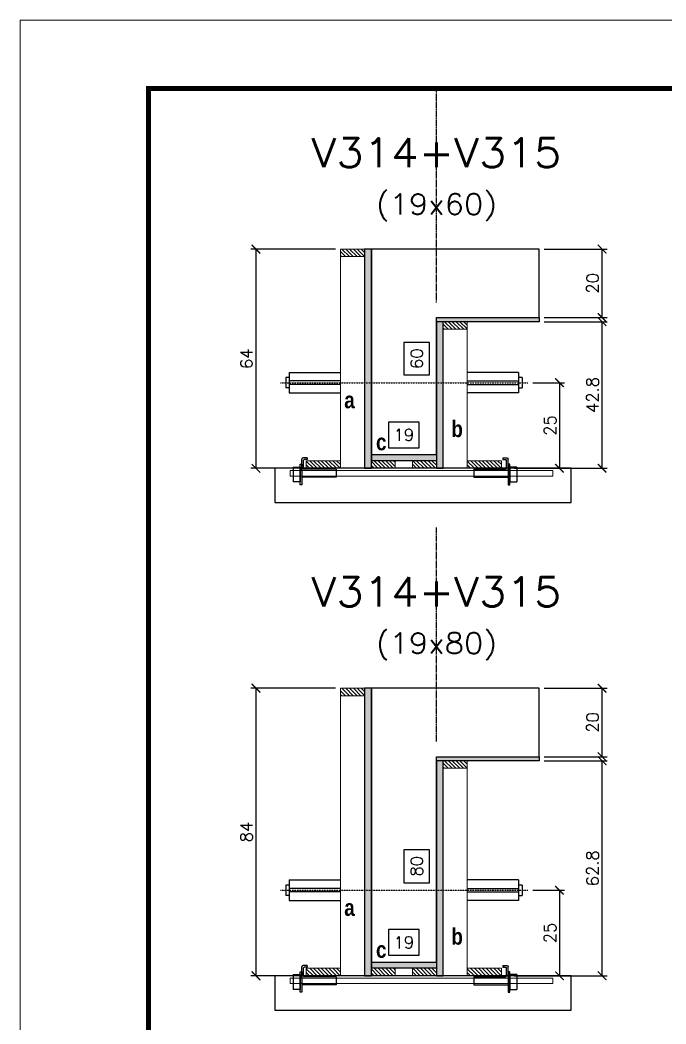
# Model space of a CAD drawing. Extents: x 137137 to 143418, y 10464 to 34486.
# Drawn here: x 138722 to 139099, y 24711 to 25297 of the extents above; entities that cross this region are included whole.
import ezdxf
from ezdxf.enums import TextEntityAlignment as Align

# ---------------------------------------------------------------- set-up
doc = ezdxf.new("R2010")
doc.units = 0
doc.linetypes.add('DASHED', pattern=[0.75, 0.5, -0.25])
doc.linetypes.add('HIDDEN', pattern=[0.375, 0.25, -0.125])
for name, color, linetype in [('barrote', 251, 'Continuous'), ('COTA', 241, 'Continuous'), ('Cota Seção (2x)', 4, 'Continuous'), ('detalhes', 4, 'Continuous'), ('Painéis', 200, 'Continuous'), ('presilha', 1, 'Continuous'), ('TENSOR', 3, 'Continuous'), ('Texto de Titulo', 7, 'Continuous'), ('Texto Qtd Sarr', 242, 'Continuous')]:
    doc.layers.add(name, color=color, linetype=linetype)
for name, color, linetype, lineweight in [('CONCRETO', 251, 'Continuous', 25), ('Folhas', 255, 'Continuous', 9), ('Hachura', 251, 'Continuous', 9), ('Madeira', 126, 'Continuous', 18), ('SARRAFO DE PRESSAO', 251, 'DASHED', 9), ('SCO-___-LAJ', 2, 'Continuous', 0), ('Texto Seção', 7, 'Continuous', 15)]:
    doc.layers.add(name, color=color, linetype=linetype, lineweight=lineweight)
doc.styles.add('Romans', font='romans.shx')
doc.styles.add('TECNICA', font='techb___.ttf', dxfattribs={"height": 10})
doc.dimstyles.new('Cota Seção (2x)', dxfattribs={"dimtxt": 7, "dimasz": 5, "dimexe": 3, "dimexo": 3, "dimgap": 2, "dimtad": 3, "dimdec": 1, "dimlfac": 0.5, "dimzin": 12, "dimdsep": 46, "dimtxsty": 'Romans', "dimblk": 'ARCHTICK', "dimcen": 0, "dimclrd": 4, "dimclre": 4, "dimclrt": 1, "dimadec": 1, "dimazin": 3, "dimtfac": 1, "dimtdec": 1, "dimtmove": 0, "dimatfit": 3, "dimldrblk": 'OBLIQUE', "dimfxl": 1, "dimtolj": 1, "dimtzin": 12, "dimarcsym": 0})
doc.dimstyles.new('Cota Seção interna', dxfattribs={"dimtxt": 7, "dimasz": 6, "dimexe": 0.18, "dimexo": 2, "dimgap": -4, "dimtad": 3, "dimdec": 1, "dimlfac": 0.5, "dimzin": 12, "dimdsep": 46, "dimtxsty": 'Romans', "dimblk": 'ARCHTICK', "dimcen": 0.09, "dimse1": 1, "dimse2": 1, "dimsd1": 1, "dimsd2": 1, "dimclrd": 180, "dimclre": 5, "dimclrt": 1, "dimadec": 0, "dimazin": 3, "dimtfac": 1, "dimtdec": 1, "dimtofl": 0, "dimtmove": 0, "dimatfit": 3, "dimldrblk": 'ARCHTICK', "dimfxl": 1, "dimtolj": 1, "dimtzin": 0, "dimarcsym": 0})

# ---------------------------------------------------------------- blocks, each defined once
blk = doc.blocks.new('9999999999')
at = {"layer": 'Folhas'}
blk.add_lwpolyline([(98138.98, 34190.21), (99623.98, 34190.21), (99623.98, 35240.21), (98138.98, 35240.21)], close=True, dxfattribs=at)
at = {"layer": 'Folhas', "color": 30, "const_width": 3}
blk.add_lwpolyline([(98213.98, 34230.21), (99583.98, 34230.21), (99583.98, 35200.21), (98213.98, 35200.21)], close=True, dxfattribs=at)
blk = doc.blocks.new('titulo1')
at = {"layer": 'Defpoints', "color": 252, "linetype": 'HIDDEN', "ltscale": 2}
blk.add_line((0, 0), (0, 125), dxfattribs=at)
at = {"layer": 'Defpoints', "style": 'Romans', "oblique": 15}
blk.add_attdef('FOLHA', text='', height=10, dxfattribs=at).set_placement((0, 15.58), align=Align.MIDDLE_CENTER)
at = {"layer": 'Texto Qtd Sarr', "color": 3, "style": 'Romans', "oblique": 15}
for tag, height, p in [('TITULO', 17, (0, 71.45)), ('SEÇÃO', 12, (0, 41.55))]:
    blk.add_attdef(tag, text='', height=height, dxfattribs=at).set_placement(p, align=Align.MIDDLE_CENTER)
blk = doc.blocks.new('_ArchTick')
at = {"color": 0, "linetype": 'ByBlock', "const_width": 0.15}
blk.add_lwpolyline([(-0.5, -0.5), (0.5, 0.5)], dxfattribs=at)
blk = doc.blocks.new('*D1328')
at = {"layer": 'COTA', "color": 4, "lineweight": -2, "transparency": 16777216}
for p, q in [((139028.43, 25120.97), (139065.15, 25120.97)), ((139062.15, 25035.37), (139062.15, 25120.97)), ((139010.83, 25035.37), (139065.15, 25035.37))]:
    blk.add_line(p, q, dxfattribs=at)
at = {"layer": 'Defpoints', "color": 0, "transparency": 16777216}
for p in [(139025.43, 25120.97), (139062.15, 25120.97), (139007.83, 25035.37)]:
    blk.add_point(p, dxfattribs=at)
at = {"layer": 'COTA', "color": 4, "lineweight": -2, "transparency": 16777216, "xscale": 5, "yscale": 5, "zscale": 5}
for p, rotation in [((139062.15, 25120.97), 90), ((139062.15, 25035.37), 270)]:
    blk.add_blockref('_ArchTick', p, dxfattribs=dict(at, rotation=rotation))
at = {"layer": 'COTA', "color": 1, "transparency": 16777216, "insert": (139056.65, 25078.17), "char_height": 7, "attachment_point": 5, "rotation": 90, "style": 'Romans'}
blk.add_mtext('\\A1;42.8', dxfattribs=at)
blk = doc.blocks.new('_Oblique')
at = {"color": 0, "linetype": 'ByBlock', "lineweight": -2}
blk.add_line((-0.5, -0.5), (0.5, 0.5), dxfattribs=at)
blk = doc.blocks.new('*D1329')
at = {"layer": 'COTA', "color": 4, "lineweight": -2, "transparency": 16777216}
for p, q in [((139028.43, 25163.37), (139065.15, 25163.37)), ((139062.15, 25123.37), (139062.15, 25163.37)), ((139028.43, 25123.37), (139065.15, 25123.37))]:
    blk.add_line(p, q, dxfattribs=at)
at = {"layer": 'Defpoints', "color": 0, "transparency": 16777216}
for p in [(139025.43, 25163.37), (139062.15, 25163.37), (139025.43, 25123.37)]:
    blk.add_point(p, dxfattribs=at)
at = {"layer": 'COTA', "color": 4, "lineweight": -2, "transparency": 16777216, "xscale": 5, "yscale": 5, "zscale": 5}
for p, rotation in [((139062.15, 25163.37), 90), ((139062.15, 25123.37), 270)]:
    blk.add_blockref('_ArchTick', p, dxfattribs=dict(at, rotation=rotation))
at = {"layer": 'COTA', "color": 1, "transparency": 16777216, "insert": (139056.65, 25143.37), "char_height": 7, "attachment_point": 5, "rotation": 90, "style": 'Romans'}
blk.add_mtext('\\A1;20', dxfattribs=at)
blk = doc.blocks.new('*D1330')
at = {"layer": 'Cota Seção (2x)', "color": 180, "lineweight": -2, "transparency": 16777216}
for p, q in [((138961.43, 25108.87), (138946.43, 25108.87)), ((138946.43, 25108.87), (138946.43, 25089.87)), ((138961.43, 25089.87), (138961.43, 25108.87)), ((138946.43, 25089.87), (138961.43, 25089.87))]:
    blk.add_line(p, q, dxfattribs=at)
at = {"layer": 'Defpoints', "color": 0, "transparency": 16777216}
for p in [(138965.43, 25163.37), (138965.43, 25163.37), (138965.43, 25043.37)]:
    blk.add_point(p, dxfattribs=at)
at = {"layer": 'Cota Seção (2x)', "color": 1, "transparency": 16777216, "insert": (138953.93, 25099.37), "char_height": 7, "attachment_point": 5, "rotation": 90, "style": 'Romans'}
blk.add_mtext('\\A1;60', dxfattribs=at)
blk = doc.blocks.new('PRESILHA METÁLICA 1')
at = {"layer": 'presilha'}
for p, q in [((7.5, 10.64), (7.5, 19.86)), ((12, 21), (8.64, 21)), ((9, 11.57), (9, 18.93)), ((12, 19.5), (9.57, 19.5)), ((12, 21), (12, 19.5)), ((0, 13), (6, 13)), ((0, 13), (0, 0)), ((6, 15.5), (7.5, 15.5)), ((6, -2.5), (6, 15.5)), ((6, 13), (6, 0)), ((7.5, 15.5), (7.5, -2.5)), ((37.5, 11), (9.57, 11)), ((37.5, 11), (37.5, 4.1)), ((6, 0), (0, 0)), ((37.5, 4.1), (7.5, 4.1)), ((7.5, -2.5), (6, -2.5))]:
    blk.add_line(p, q, dxfattribs=at)
for centre, radius, start, end in [((8.64, 19.86), 1.14, 90, 180), ((9.57, 18.93), 0.57, 90, 180), ((9.57, 11.57), 0.57, 180, 270)]:
    blk.add_arc(centre, radius, start, end, dxfattribs=at)
blk = doc.blocks.new('*D1331')
at = {"layer": 'Cota Seção (2x)', "color": 180, "lineweight": -2, "transparency": 16777216}
for p, q in [((138955.43, 25062.37), (138937.43, 25062.37)), ((138937.43, 25062.37), (138937.43, 25047.37)), ((138955.43, 25047.37), (138955.43, 25062.37)), ((138937.43, 25047.37), (138955.43, 25047.37))]:
    blk.add_line(p, q, dxfattribs=at)
at = {"layer": 'Defpoints', "color": 0, "transparency": 16777216}
for p in [(138965.43, 25043.37), (138927.43, 25035.37), (138965.43, 25035.37)]:
    blk.add_point(p, dxfattribs=at)
at = {"layer": 'Cota Seção (2x)', "color": 1, "transparency": 16777216, "insert": (138946.43, 25054.87), "char_height": 7, "attachment_point": 5, "style": 'Romans'}
blk.add_mtext('\\A1;19', dxfattribs=at)
blk = doc.blocks.new('*D1332')
at = {"layer": 'COTA', "color": 4, "lineweight": -2, "transparency": 16777216}
for p, q in [((138906.43, 25163.37), (138857.06, 25163.37)), ((138860.06, 25163.37), (138860.06, 25035.37)), ((138906.43, 25035.37), (138857.06, 25035.37))]:
    blk.add_line(p, q, dxfattribs=at)
at = {"layer": 'Defpoints', "color": 0, "transparency": 16777216}
for p in [(138909.43, 25163.37), (138860.06, 25035.37), (138909.43, 25035.37)]:
    blk.add_point(p, dxfattribs=at)
at = {"layer": 'COTA', "color": 4, "lineweight": -2, "transparency": 16777216, "xscale": 5, "yscale": 5, "zscale": 5}
for p, rotation in [((138860.06, 25163.37), 90), ((138860.06, 25035.37), 270)]:
    blk.add_blockref('_ArchTick', p, dxfattribs=dict(at, rotation=rotation))
at = {"layer": 'COTA', "color": 1, "transparency": 16777216, "insert": (138854.56, 25099.37), "char_height": 7, "attachment_point": 5, "rotation": 90, "style": 'Romans'}
blk.add_mtext('\\A1;64', dxfattribs=at)
blk = doc.blocks.new('*D1333')
at = {"layer": 'COTA', "color": 4, "lineweight": -2, "transparency": 16777216}
for p, q in [((139021.73, 25085.34), (139040.29, 25085.34)), ((139037.29, 25085.34), (139037.29, 25035.37)), ((139021.73, 25035.37), (139040.29, 25035.37))]:
    blk.add_line(p, q, dxfattribs=at)
at = {"layer": 'Defpoints', "color": 0, "transparency": 16777216}
for p in [(139018.73, 25085.34), (139018.73, 25035.37), (139037.29, 25035.37)]:
    blk.add_point(p, dxfattribs=at)
at = {"layer": 'COTA', "color": 4, "lineweight": -2, "transparency": 16777216, "xscale": 5, "yscale": 5, "zscale": 5}
for p, rotation in [((139037.29, 25085.34), 90), ((139037.29, 25035.37), 270)]:
    blk.add_blockref('_ArchTick', p, dxfattribs=dict(at, rotation=rotation))
at = {"layer": 'COTA', "color": 1, "transparency": 16777216, "insert": (139031.79, 25060.36), "char_height": 7, "attachment_point": 5, "rotation": 90, "style": 'Romans'}
blk.add_mtext('\\A1;25', dxfattribs=at)
blk = doc.blocks.new('*D1413')
at = {"layer": 'COTA', "color": 4, "lineweight": -2, "transparency": 16777216}
for p, q in [((139028.43, 24864.48), (139065.15, 24864.48)), ((139062.15, 24738.88), (139062.15, 24864.48)), ((139010.83, 24738.88), (139065.15, 24738.88))]:
    blk.add_line(p, q, dxfattribs=at)
at = {"layer": 'Defpoints', "color": 0, "transparency": 16777216}
for p in [(139025.43, 24864.48), (139062.15, 24864.48), (139007.83, 24738.88)]:
    blk.add_point(p, dxfattribs=at)
at = {"layer": 'COTA', "color": 4, "lineweight": -2, "transparency": 16777216, "xscale": 5, "yscale": 5, "zscale": 5}
for p, rotation in [((139062.15, 24864.48), 90), ((139062.15, 24738.88), 270)]:
    blk.add_blockref('_ArchTick', p, dxfattribs=dict(at, rotation=rotation))
at = {"layer": 'COTA', "color": 1, "transparency": 16777216, "insert": (139056.65, 24801.68), "char_height": 7, "attachment_point": 5, "rotation": 90, "style": 'Romans'}
blk.add_mtext('\\A1;62.8', dxfattribs=at)
blk = doc.blocks.new('*D1414')
at = {"layer": 'COTA', "color": 4, "lineweight": -2, "transparency": 16777216}
for p, q in [((139028.43, 24906.88), (139065.15, 24906.88)), ((139062.15, 24866.88), (139062.15, 24906.88)), ((139028.43, 24866.88), (139065.15, 24866.88))]:
    blk.add_line(p, q, dxfattribs=at)
at = {"layer": 'Defpoints', "color": 0, "transparency": 16777216}
for p in [(139025.43, 24906.88), (139062.15, 24906.88), (139025.43, 24866.88)]:
    blk.add_point(p, dxfattribs=at)
at = {"layer": 'COTA', "color": 4, "lineweight": -2, "transparency": 16777216, "xscale": 5, "yscale": 5, "zscale": 5}
for p, rotation in [((139062.15, 24906.88), 90), ((139062.15, 24866.88), 270)]:
    blk.add_blockref('_ArchTick', p, dxfattribs=dict(at, rotation=rotation))
at = {"layer": 'COTA', "color": 1, "transparency": 16777216, "insert": (139056.65, 24886.88), "char_height": 7, "attachment_point": 5, "rotation": 90, "style": 'Romans'}
blk.add_mtext('\\A1;20', dxfattribs=at)
blk = doc.blocks.new('*D1415')
at = {"layer": 'Cota Seção (2x)', "color": 180, "lineweight": -2, "transparency": 16777216}
for p, q in [((138961.43, 24812.54), (138946.43, 24812.54)), ((138946.43, 24812.54), (138946.43, 24793.21)), ((138961.43, 24793.21), (138961.43, 24812.54)), ((138946.43, 24793.21), (138961.43, 24793.21))]:
    blk.add_line(p, q, dxfattribs=at)
at = {"layer": 'Defpoints', "color": 0, "transparency": 16777216}
for p in [(138965.43, 24906.88), (138965.43, 24906.88), (138965.43, 24746.88)]:
    blk.add_point(p, dxfattribs=at)
at = {"layer": 'Cota Seção (2x)', "color": 1, "transparency": 16777216, "insert": (138953.93, 24802.88), "char_height": 7, "attachment_point": 5, "rotation": 90, "style": 'Romans'}
blk.add_mtext('\\A1;80', dxfattribs=at)
blk = doc.blocks.new('*D1416')
at = {"layer": 'Cota Seção (2x)', "color": 180, "lineweight": -2, "transparency": 16777216}
for p, q in [((138955.43, 24765.88), (138937.43, 24765.88)), ((138937.43, 24765.88), (138937.43, 24750.88)), ((138955.43, 24750.88), (138955.43, 24765.88)), ((138937.43, 24750.88), (138955.43, 24750.88))]:
    blk.add_line(p, q, dxfattribs=at)
at = {"layer": 'Defpoints', "color": 0, "transparency": 16777216}
for p in [(138965.43, 24746.88), (138927.43, 24738.88), (138965.43, 24738.88)]:
    blk.add_point(p, dxfattribs=at)
at = {"layer": 'Cota Seção (2x)', "color": 1, "transparency": 16777216, "insert": (138946.43, 24758.38), "char_height": 7, "attachment_point": 5, "style": 'Romans'}
blk.add_mtext('\\A1;19', dxfattribs=at)
blk = doc.blocks.new('*D1417')
at = {"layer": 'COTA', "color": 4, "lineweight": -2, "transparency": 16777216}
for p, q in [((138906.43, 24906.88), (138857.06, 24906.88)), ((138860.06, 24906.88), (138860.06, 24738.88)), ((138906.43, 24738.88), (138857.06, 24738.88))]:
    blk.add_line(p, q, dxfattribs=at)
at = {"layer": 'Defpoints', "color": 0, "transparency": 16777216}
for p in [(138909.43, 24906.88), (138860.06, 24738.88), (138909.43, 24738.88)]:
    blk.add_point(p, dxfattribs=at)
at = {"layer": 'COTA', "color": 4, "lineweight": -2, "transparency": 16777216, "xscale": 5, "yscale": 5, "zscale": 5}
for p, rotation in [((138860.06, 24906.88), 90), ((138860.06, 24738.88), 270)]:
    blk.add_blockref('_ArchTick', p, dxfattribs=dict(at, rotation=rotation))
at = {"layer": 'COTA', "color": 1, "transparency": 16777216, "insert": (138854.56, 24822.88), "char_height": 7, "attachment_point": 5, "rotation": 90, "style": 'Romans'}
blk.add_mtext('\\A1;84', dxfattribs=at)
blk = doc.blocks.new('*D1418')
at = {"layer": 'COTA', "color": 4, "lineweight": -2, "transparency": 16777216}
for p, q in [((139021.73, 24788.85), (139040.29, 24788.85)), ((139037.29, 24788.85), (139037.29, 24738.88)), ((139021.73, 24738.88), (139040.29, 24738.88))]:
    blk.add_line(p, q, dxfattribs=at)
at = {"layer": 'Defpoints', "color": 0, "transparency": 16777216}
for p in [(139018.73, 24788.85), (139018.73, 24738.88), (139037.29, 24738.88)]:
    blk.add_point(p, dxfattribs=at)
at = {"layer": 'COTA', "color": 4, "lineweight": -2, "transparency": 16777216, "xscale": 5, "yscale": 5, "zscale": 5}
for p, rotation in [((139037.29, 24788.85), 90), ((139037.29, 24738.88), 270)]:
    blk.add_blockref('_ArchTick', p, dxfattribs=dict(at, rotation=rotation))
at = {"layer": 'COTA', "color": 1, "transparency": 16777216, "insert": (139031.79, 24763.86), "char_height": 7, "attachment_point": 5, "rotation": 90, "style": 'Romans'}
blk.add_mtext('\\A1;25', dxfattribs=at)

msp = doc.modelspace()

# ---------------------------------------------------------------- hatches: boundary and pattern name
at = {"layer": 'Hachura'}
h = msp.add_hatch(dxfattribs=at)
h.set_pattern_fill('ANSI31', color=256, scale=0.5, angle=270, style=0)
h.set_pattern_definition([(315, (161815.2495, 16855.7292), (1.12253202, 1.12253202), [])])
h.paths.add_polyline_path([(138909.43, 25158.97), (138909.43, 25163.37), (138923.43, 25163.37), (138923.43, 25158.97)])
h = msp.add_hatch(color=256, dxfattribs=at)
h.dxf.hatch_style = 1
h.paths.add_polyline_path([(138927.43, 25163.37), (138923.43, 25163.37), (138923.43, 25035.37), (138927.43, 25035.37)])
h = msp.add_hatch(color=256, dxfattribs=at)
h.dxf.hatch_style = 1
h.paths.add_polyline_path([(138965.43, 25120.97), (138965.43, 25123.37), (139025.43, 25123.37), (139025.43, 25120.97)])
h = msp.add_hatch(color=256, dxfattribs=at)
h.dxf.hatch_style = 1
h.paths.add_polyline_path([(138969.43, 25120.97), (138965.43, 25120.97), (138965.43, 25035.37), (138969.43, 25035.37)])
h = msp.add_hatch(dxfattribs=at)
h.set_pattern_fill('ANSI31', color=256, scale=0.5, angle=270, style=0)
h.set_pattern_definition([(315, (161875.2495, 16813.3292), (1.12253202, 1.12253202), [])])
h.paths.add_polyline_path([(138969.43, 25116.57), (138969.43, 25120.97), (138983.43, 25120.97), (138983.43, 25116.57)])
h = msp.add_hatch(dxfattribs=at)
h.set_pattern_fill('ANSI31', color=256, scale=0.5, angle=270, style=0)
h.set_pattern_definition([(315, (161781.2495, 16805.7292), (1.12253202, 1.12253202), [])])
h.paths.add_polyline_path([(138909.43, 25035.37), (138909.43, 25039.77), (138889.43, 25039.77), (138889.43, 25035.37)])
h = msp.add_hatch(color=256, dxfattribs=at)
h.dxf.hatch_style = 1
h.paths.add_polyline_path([(138927.43, 25039.77), (138927.43, 25043.37), (138965.43, 25043.37), (138965.43, 25039.77)])
h = msp.add_hatch(dxfattribs=at)
h.set_pattern_fill('ANSI31', color=256, scale=0.5, angle=270, style=0)
h.set_pattern_definition([(315, (161884.0516, 16805.7292), (1.12253202, 1.12253202), [])])
h.paths.add_polyline_path([(138927.43, 25035.37), (138927.43, 25039.77), (138941.43, 25039.77), (138941.43, 25035.37)])
h = msp.add_hatch(dxfattribs=at)
h.set_pattern_fill('ANSI31', color=256, scale=0.5, angle=270, style=0)
h.set_pattern_definition([(315, (161884.0495, 16805.7292), (1.12253202, 1.12253202), [])])
h.paths.add_polyline_path([(138965.43, 25035.37), (138965.43, 25039.77), (138951.43, 25039.77), (138951.43, 25035.37)])
h = msp.add_hatch(dxfattribs=at)
h.set_pattern_fill('ANSI31', color=256, scale=0.5, angle=270, style=0)
h.set_pattern_definition([(315, (161875.2495, 16805.7292), (1.12253202, 1.12253202), [])])
h.paths.add_polyline_path([(139003.43, 25035.37), (139003.43, 25039.77), (138983.43, 25039.77), (138983.43, 25035.37)])
h = msp.add_hatch(dxfattribs=at)
h.set_pattern_fill('ANSI31', color=256, scale=0.5, angle=270, style=0)
h.set_pattern_definition([(315, (161815.2495, 16599.2323), (1.12253202, 1.12253202), [])])
h.paths.add_polyline_path([(138909.43, 24902.48), (138909.43, 24906.88), (138923.43, 24906.88), (138923.43, 24902.48)])
h = msp.add_hatch(color=256, dxfattribs=at)
h.dxf.hatch_style = 1
h.paths.add_polyline_path([(138927.43, 24906.88), (138923.43, 24906.88), (138923.43, 24738.88), (138927.43, 24738.88)])
h = msp.add_hatch(color=256, dxfattribs=at)
h.dxf.hatch_style = 1
h.paths.add_polyline_path([(138965.43, 24864.48), (138965.43, 24866.88), (139025.43, 24866.88), (139025.43, 24864.48)])
h = msp.add_hatch(color=256, dxfattribs=at)
h.dxf.hatch_style = 1
h.paths.add_polyline_path([(138969.43, 24864.48), (138965.43, 24864.48), (138965.43, 24738.88), (138969.43, 24738.88)])
h = msp.add_hatch(dxfattribs=at)
h.set_pattern_fill('ANSI31', color=256, scale=0.5, angle=270, style=0)
h.set_pattern_definition([(315, (161875.2495, 16556.8323), (1.12253202, 1.12253202), [])])
h.paths.add_polyline_path([(138969.43, 24860.08), (138969.43, 24864.48), (138983.43, 24864.48), (138983.43, 24860.08)])
h = msp.add_hatch(color=256, dxfattribs=at)
h.dxf.hatch_style = 1
h.paths.add_polyline_path([(138927.43, 24743.28), (138927.43, 24746.88), (138965.43, 24746.88), (138965.43, 24743.28)])
h = msp.add_hatch(dxfattribs=at)
h.set_pattern_fill('ANSI31', color=256, scale=0.5, angle=270, style=0)
h.set_pattern_definition([(315, (161781.2495, 16509.2323), (1.12253202, 1.12253202), [])])
h.paths.add_polyline_path([(138909.43, 24738.88), (138909.43, 24743.28), (138889.43, 24743.28), (138889.43, 24738.88)])
h = msp.add_hatch(dxfattribs=at)
h.set_pattern_fill('ANSI31', color=256, scale=0.5, angle=270, style=0)
h.set_pattern_definition([(315, (161884.0516, 16509.2323), (1.12253202, 1.12253202), [])])
h.paths.add_polyline_path([(138927.43, 24738.88), (138927.43, 24743.28), (138941.43, 24743.28), (138941.43, 24738.88)])
h = msp.add_hatch(dxfattribs=at)
h.set_pattern_fill('ANSI31', color=256, scale=0.5, angle=270, style=0)
h.set_pattern_definition([(315, (161884.0495, 16509.2323), (1.12253202, 1.12253202), [])])
h.paths.add_polyline_path([(138965.43, 24738.88), (138965.43, 24743.28), (138951.43, 24743.28), (138951.43, 24738.88)])
h = msp.add_hatch(dxfattribs=at)
h.set_pattern_fill('ANSI31', color=256, scale=0.5, angle=270, style=0)
h.set_pattern_definition([(315, (161875.2495, 16509.2323), (1.12253202, 1.12253202), [])])
h.paths.add_polyline_path([(139003.43, 24738.88), (139003.43, 24743.28), (138983.43, 24743.28), (138983.43, 24738.88)])

# ---------------------------------------------------------------- linework, layer by layer
at = {"ltscale": 3}
for p, q in [((138877.43, 25088.34), (138877.43, 25082.34)), ((138879.43, 25088.34), (138877.43, 25088.34)), ((138879.43, 25091.34), (138879.43, 25079.34)), ((138879.43, 25091.34), (138909.43, 25091.34)), ((139013.43, 25091.34), (138983.43, 25091.34)), ((139013.43, 25091.34), (139013.43, 25079.34)), ((139015.43, 25088.34), (139013.43, 25088.34)), ((139015.43, 25088.34), (139015.43, 25082.34)), ((138879.43, 25082.34), (138877.43, 25082.34)), ((138909.43, 25086.34), (138879.43, 25086.34)), ((138909.43, 25084.34), (138879.43, 25084.34)), ((138983.43, 25086.34), (139013.43, 25086.34)), ((138983.43, 25084.34), (139013.43, 25084.34)), ((139013.43, 25082.34), (139015.43, 25082.34)), ((138879.43, 25079.34), (138909.43, 25079.34)), ((139013.43, 25079.34), (138983.43, 25079.34)), ((138879.43, 24794.85), (138879.43, 24782.85)), ((138879.43, 24794.85), (138909.43, 24794.85)), ((139013.43, 24794.85), (138983.43, 24794.85)), ((139013.43, 24794.85), (139013.43, 24782.85)), ((138877.43, 24791.85), (138877.43, 24785.85)), ((138879.43, 24791.85), (138877.43, 24791.85)), ((138909.43, 24789.85), (138879.43, 24789.85)), ((138909.43, 24787.85), (138879.43, 24787.85)), ((138983.43, 24789.85), (139013.43, 24789.85)), ((138983.43, 24787.85), (139013.43, 24787.85)), ((139015.43, 24791.85), (139013.43, 24791.85)), ((139015.43, 24791.85), (139015.43, 24785.85)), ((138879.43, 24785.85), (138877.43, 24785.85)), ((138879.43, 24782.85), (138909.43, 24782.85)), ((139013.43, 24782.85), (138983.43, 24782.85)), ((139013.43, 24785.85), (139015.43, 24785.85))]:
    msp.add_line(p, q, dxfattribs=at)
at = {"layer": 'barrote'}
for points in [[(138871.07, 25015.37), (139044.03, 25015.37), (139044.03, 25035.37), (138871.07, 25035.37)], [(138871.07, 24718.88), (139044.03, 24718.88), (139044.03, 24738.88), (138871.07, 24738.88)]]:
    msp.add_lwpolyline(points, close=True, dxfattribs=at)
at = {"layer": 'CONCRETO'}
for points in [[(138965.43, 25123.37), (139025.43, 25123.37), (139025.43, 25163.37), (138965.43, 25163.37), (138965.43, 25163.37), (138927.43, 25163.37), (138927.43, 25039.77), (138927.43, 25039.77), (138927.43, 25043.37), (138965.43, 25043.37)], [(138965.43, 24866.88), (139025.43, 24866.88), (139025.43, 24906.88), (138965.43, 24906.88), (138965.43, 24906.88), (138927.43, 24906.88), (138927.43, 24743.28), (138927.43, 24743.28), (138927.43, 24746.88), (138965.43, 24746.88)]]:
    msp.add_lwpolyline(points, close=True, dxfattribs=at)
at = {"layer": 'Madeira'}
for points in [[(138909.43, 25158.97), (138909.43, 25163.37), (138923.43, 25163.37), (138923.43, 25158.97)], [(138909.43, 25163.37), (138923.43, 25163.37), (138923.43, 25035.37), (138909.43, 25035.37)], [(138969.43, 25116.57), (138969.43, 25120.97), (138983.43, 25120.97), (138983.43, 25116.57)], [(138969.43, 25120.97), (138983.43, 25120.97), (138983.43, 25035.37), (138969.43, 25035.37)], [(138909.43, 25035.37), (138909.43, 25039.77), (138889.43, 25039.77), (138889.43, 25035.37)], [(138927.43, 25035.37), (138927.43, 25039.77), (138941.43, 25039.77), (138941.43, 25035.37)], [(138965.43, 25035.37), (138965.43, 25039.77), (138951.43, 25039.77), (138951.43, 25035.37)], [(139003.43, 25035.37), (139003.43, 25039.77), (138983.43, 25039.77), (138983.43, 25035.37)], [(138909.43, 24902.48), (138909.43, 24906.88), (138923.43, 24906.88), (138923.43, 24902.48)], [(138909.43, 24906.88), (138923.43, 24906.88), (138923.43, 24738.88), (138909.43, 24738.88)], [(138969.43, 24860.08), (138969.43, 24864.48), (138983.43, 24864.48), (138983.43, 24860.08)], [(138969.43, 24864.48), (138983.43, 24864.48), (138983.43, 24738.88), (138969.43, 24738.88)], [(138909.43, 24738.88), (138909.43, 24743.28), (138889.43, 24743.28), (138889.43, 24738.88)], [(138927.43, 24738.88), (138927.43, 24743.28), (138941.43, 24743.28), (138941.43, 24738.88)], [(138965.43, 24738.88), (138965.43, 24743.28), (138951.43, 24743.28), (138951.43, 24738.88)], [(139003.43, 24738.88), (139003.43, 24743.28), (138983.43, 24743.28), (138983.43, 24738.88)]]:
    msp.add_lwpolyline(points, close=True, dxfattribs=at)
at = {"layer": 'Painéis'}
for points in [[(138927.43, 25163.37), (138923.43, 25163.37), (138923.43, 25035.37), (138927.43, 25035.37)], [(138965.43, 25120.97), (138965.43, 25123.37), (139025.43, 25123.37), (139025.43, 25120.97)], [(138969.43, 25120.97), (138965.43, 25120.97), (138965.43, 25035.37), (138969.43, 25035.37)], [(138927.43, 25039.77), (138927.43, 25043.37), (138965.43, 25043.37), (138965.43, 25039.77)], [(138927.43, 24906.88), (138923.43, 24906.88), (138923.43, 24738.88), (138927.43, 24738.88)], [(138965.43, 24864.48), (138965.43, 24866.88), (139025.43, 24866.88), (139025.43, 24864.48)], [(138969.43, 24864.48), (138965.43, 24864.48), (138965.43, 24738.88), (138969.43, 24738.88)], [(138927.43, 24743.28), (138927.43, 24746.88), (138965.43, 24746.88), (138965.43, 24743.28)]]:
    msp.add_lwpolyline(points, close=True, dxfattribs=at)
at = {"layer": 'SCO-___-LAJ', "color": 1}
for points in [[(138880.07, 25034.04), (139033.37, 25034.04), (139033.37, 25030.84), (138880.07, 25030.84)], [(138880.07, 24737.54), (139033.37, 24737.54), (139033.37, 24734.34), (138880.07, 24734.34)]]:
    msp.add_lwpolyline(points, close=True, dxfattribs=at)
at = {"layer": 'TENSOR', "linetype": 'HIDDEN', "ltscale": 0.5}
for p, q in [((138874.43, 25085.34), (139018.73, 25085.34)), ((138874.43, 24788.85), (139018.73, 24788.85))]:
    msp.add_line(p, q, dxfattribs=at)

# ---------------------------------------------------------------- block references
at = {"layer": 'presilha', "yscale": 0.6666666666666666, "zscale": 0.6666666666666666}
for p, xscale in [((138881.85, 25027.41), 0.6666666666666666), ((139012.3, 25027.41), -0.6666666666666666), ((138881.85, 24730.91), 0.6666666666666666), ((139012.3, 24730.91), -0.6666666666666666)]:
    msp.add_blockref('PRESILHA METÁLICA 1', p, dxfattribs=dict(at, xscale=xscale))
at = {"layer": 'SARRAFO DE PRESSAO', "color": 6, "linetype": 'ByBlock'}
msp.add_blockref('9999999999', (40583.31, -9943.03), dxfattribs=at)
at = {"layer": 'Texto Seção'}
ref = msp.add_blockref('titulo1', (138965.43, 25132.18), dxfattribs=at)
ref.add_attrib('TITULO', 'V314+V315', dxfattribs={"layer": 'Texto de Titulo', "color": 7, "height": 17, "style": 'Romans', "width": 1.1}).set_placement((138965.43, 25219.68), align=Align.MIDDLE_CENTER)
ref.add_attrib('SEÇÃO', '(19x60)', dxfattribs={"layer": 'Texto de Titulo', "color": 7, "height": 12, "style": 'Romans', "width": 1.1}).set_placement((138965.43, 25189.68), align=Align.MIDDLE_CENTER)
ref = msp.add_blockref('titulo1', (138965.43, 24875.68), dxfattribs=at)
ref.add_attrib('TITULO', 'V314+V315', dxfattribs={"layer": 'Texto de Titulo', "color": 7, "height": 17, "style": 'Romans', "width": 1.1}).set_placement((138965.43, 24963.18), align=Align.MIDDLE_CENTER)
ref.add_attrib('SEÇÃO', '(19x80)', dxfattribs={"layer": 'Texto de Titulo', "color": 7, "height": 12, "style": 'Romans', "width": 1.1}).set_placement((138965.43, 24933.18), align=Align.MIDDLE_CENTER)

# ---------------------------------------------------------------- texts
at = {"layer": 'detalhes', "style": 'TECNICA'}
for s, p in [('a', (138911.6, 25070.4)), ('b', (138974.14, 25053.56)), ('c', (138930.15, 25045.87)), ('a', (138911.6, 24773.91)), ('b', (138974.14, 24757.07)), ('c', (138930.15, 24749.37))]:
    msp.add_text(s, height=9.6, dxfattribs=at).set_placement(p)

# ---------------------------------------------------------------- dimensions: what is measured, and where the dimension line sits
at = {"layer": 'COTA'}
for base, p1, p2, picture, middle in [((138860.06, 25035.37), (138909.43, 25163.37), (138909.43, 25035.37), '*D1332', (138854.56, 25099.37)), ((139062.15, 25163.37), (139025.43, 25123.37), (139025.43, 25163.37), '*D1329', (139056.65, 25143.37)), ((139062.15, 25120.97), (139007.83, 25035.37), (139025.43, 25120.97), '*D1328', (139056.65, 25078.17)), ((139037.29, 25035.37), (139018.73, 25085.34), (139018.73, 25035.37), '*D1333', (139031.79, 25060.36)), ((138860.06, 24738.88), (138909.43, 24906.88), (138909.43, 24738.88), '*D1417', (138854.56, 24822.88)), ((139062.15, 24906.88), (139025.43, 24866.88), (139025.43, 24906.88), '*D1414', (139056.65, 24886.88)), ((139062.15, 24864.48), (139007.83, 24738.88), (139025.43, 24864.48), '*D1413', (139056.65, 24801.68)), ((139037.29, 24738.88), (139018.73, 24788.85), (139018.73, 24738.88), '*D1418', (139031.79, 24763.86))]:
    dim = msp.add_linear_dim(base=base, p1=p1, p2=p2, angle=90, dimstyle='Cota Seção (2x)', dxfattribs=at)
    dim.commit()
    dim.dimension.update_dxf_attribs({"geometry": picture, "text_midpoint": middle})
at = {"layer": 'Cota Seção (2x)'}
for base, p1, p2, picture, middle in [((138965.43, 25163.37), (138965.43, 25043.37), (138965.43, 25163.37), '*D1330', (138965.43, 25099.37)), ((138965.43, 24906.88), (138965.43, 24746.88), (138965.43, 24906.88), '*D1415', (138965.43, 24802.88))]:
    dim = msp.add_linear_dim(base=base, p1=p1, p2=p2, angle=90, dimstyle='Cota Seção interna', dxfattribs=at)
    dim.commit()
    dim.dimension.update_dxf_attribs({"geometry": picture, "text_midpoint": middle, "dimtype": 160})
for base, p1, p2, picture, middle in [((138965.43, 25043.37), (138927.43, 25035.37), (138965.43, 25035.37), '*D1331', (138946.43, 25043.37)), ((138965.43, 24746.88), (138927.43, 24738.88), (138965.43, 24738.88), '*D1416', (138946.43, 24746.88))]:
    dim = msp.add_linear_dim(base=base, p1=p1, p2=p2, dimstyle='Cota Seção interna', dxfattribs=at)
    dim.commit()
    dim.dimension.update_dxf_attribs({"geometry": picture, "text_midpoint": middle, "dimtype": 160})

doc.saveas('drawing.dxf')
